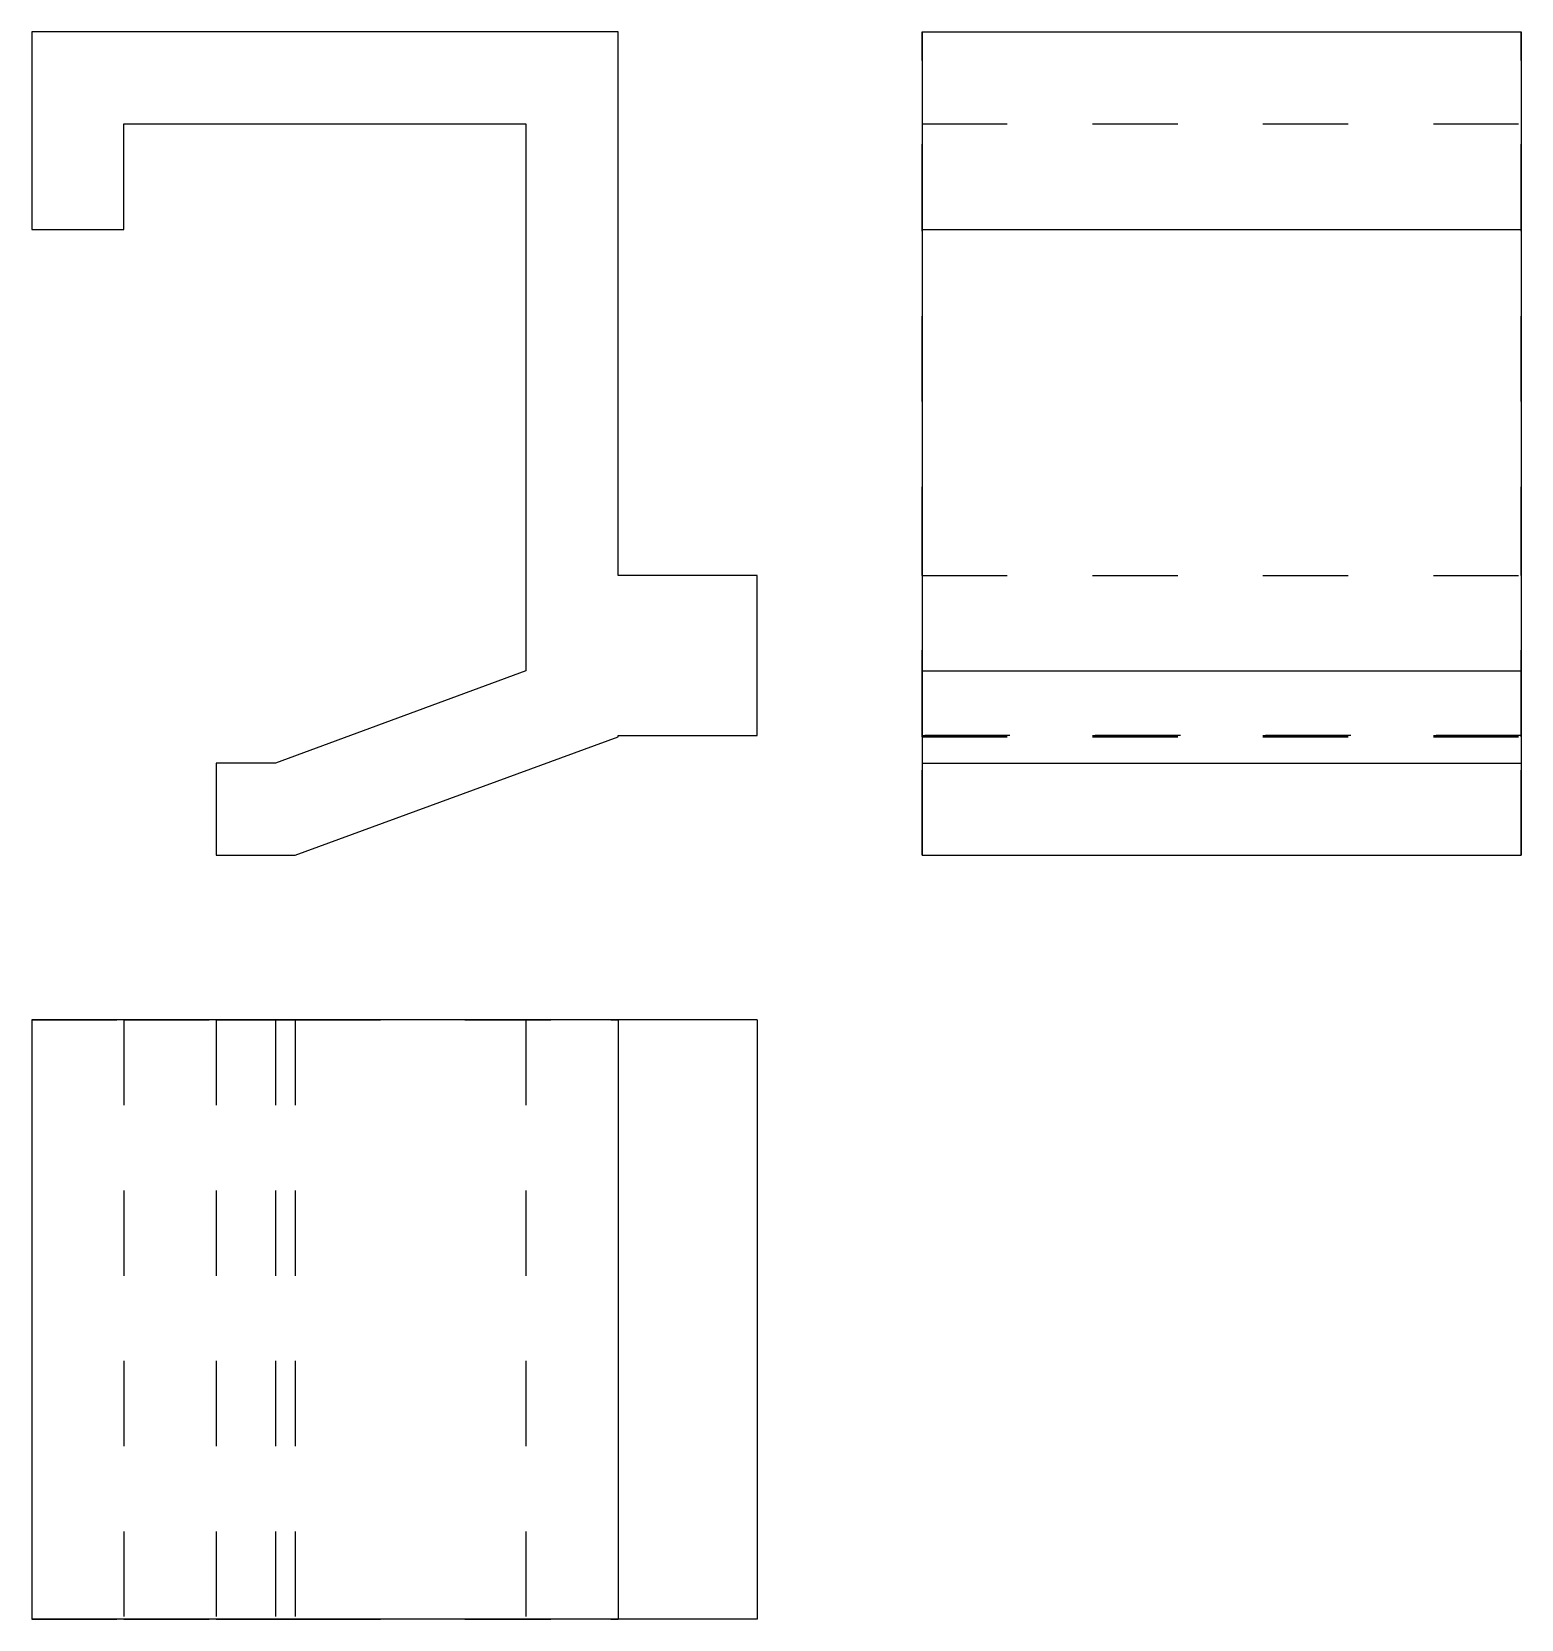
# Model space of a CAD drawing. Extents: x 0 to 1.75, y 0 to 1.86.
import ezdxf

# ---------------------------------------------------------------- set-up
doc = ezdxf.new("R2010")
doc.units = 0
doc.linetypes.add('HIDDEN', pattern=[0.048315, 0.032226, -0.016089])
for name, color, linetype in [('FRONT', 7, 'CONTINUOUS'), ('LEFT', 7, 'CONTINUOUS'), ('LEFT_HID', 7, 'HIDDEN'), ('TOP', 7, 'CONTINUOUS'), ('TOP_HID', 7, 'HIDDEN')]:
    doc.layers.add(name, color=color, linetype=linetype)

msp = doc.modelspace()

# ---------------------------------------------------------------- linework, layer by layer
at = {"layer": 'FRONT'}
for p, q in [((0, 1.862664), (0, 1.630757)), ((0.687993, 1.862664), (0, 1.862664)), ((0.687993, 1.228783), (0.687993, 1.862664)), ((0.108224, 1.630757), (0.108224, 1.754441)), ((0.108224, 1.754441), (0.57977, 1.754441)), ((0.57977, 1.754441), (0.57977, 1.112829)), ((0, 1.630757), (0.108224, 1.630757)), ((0.687993, 1.224507), (0.687993, 1.228783)), ((0.851398, 1.224507), (0.687993, 1.224507)), ((0.851398, 1.037007), (0.851398, 1.224507)), ((0.57977, 1.112829), (0.28602, 1.004605)), ((0.309211, 0.896382), (0.687993, 1.035526)), ((0.687993, 1.035526), (0.687993, 1.037007)), ((0.687993, 1.037007), (0.851398, 1.037007)), ((0.28602, 1.004605), (0.216447, 1.004605)), ((0.216447, 1.004605), (0.216447, 0.896382)), ((0.216447, 0.896382), (0.309211, 0.896382))]:
    msp.add_line(p, q, dxfattribs=at)
at = {"layer": 'LEFT'}
for p, q in [((1.044655, 1.862664), (1.74778, 1.862664)), ((1.044655, 1.862664), (1.044655, 1.630757)), ((1.74778, 1.862664), (1.74778, 1.630757)), ((1.044655, 1.630757), (1.74778, 1.630757)), ((1.044655, 1.630757), (1.044655, 1.112829)), ((1.74778, 1.630757), (1.74778, 1.112829)), ((1.044655, 1.112829), (1.044655, 1.004605)), ((1.044655, 1.112829), (1.74778, 1.112829)), ((1.74778, 1.112829), (1.74778, 1.004605)), ((1.044655, 1.004605), (1.044655, 0.896382)), ((1.044655, 1.004605), (1.74778, 1.004605)), ((1.74778, 1.004605), (1.74778, 0.896382)), ((1.044655, 0.896382), (1.74778, 0.896382))]:
    msp.add_line(p, q, dxfattribs=at)
at = {"layer": 'LEFT_HID', "linetype": 'HIDDEN'}
for p, q in [((1.044655, 1.228783), (1.044655, 1.862664)), ((1.74778, 1.228783), (1.74778, 1.862664)), ((1.044655, 1.754441), (1.74778, 1.754441)), ((1.044655, 1.630757), (1.044655, 1.754441)), ((1.044655, 1.754441), (1.044655, 1.630757)), ((1.044655, 1.754441), (1.74778, 1.754441)), ((1.74778, 1.630757), (1.74778, 1.754441)), ((1.74778, 1.754441), (1.74778, 1.630757)), ((1.044655, 1.224507), (1.044655, 1.228783)), ((1.044655, 1.224507), (1.044655, 1.040954)), ((1.044655, 1.224507), (1.74778, 1.224507)), ((1.044655, 1.037007), (1.044655, 1.224507)), ((1.044655, 1.224507), (1.74778, 1.224507)), ((1.044655, 1.037007), (1.044655, 1.224507)), ((1.74778, 1.224507), (1.74778, 1.228783)), ((1.74778, 1.224507), (1.74778, 1.040954)), ((1.74778, 1.037007), (1.74778, 1.224507)), ((1.74778, 1.037007), (1.74778, 1.224507)), ((1.044655, 1.040954), (1.044655, 1.037007)), ((1.044655, 1.035526), (1.044655, 1.037007)), ((1.74778, 1.037007), (1.044655, 1.037007)), ((1.044655, 1.037007), (1.74778, 1.037007)), ((1.044655, 0.896382), (1.044655, 1.035526)), ((1.044655, 1.035526), (1.74778, 1.035526)), ((1.74778, 1.040954), (1.74778, 1.037007)), ((1.74778, 1.035526), (1.74778, 1.037007)), ((1.74778, 0.896382), (1.74778, 1.035526))]:
    msp.add_line(p, q, dxfattribs=at)
at = {"layer": 'TOP'}
for p, q in [((0, 0.703125), (0, 0)), ((0.687993, 0.703125), (0, 0.703125)), ((0.687993, 0.703125), (0.687993, 0)), ((0.851398, 0.703125), (0.687993, 0.703125)), ((0.851398, 0.703125), (0.851398, 0)), ((0.687993, 0), (0, 0)), ((0.851398, 0), (0.687993, 0))]:
    msp.add_line(p, q, dxfattribs=at)
at = {"layer": 'TOP_HID', "linetype": 'HIDDEN'}
for p, q in [((0, 0.703125), (0.108224, 0.703125)), ((0.108224, 0.703125), (0.108224, 0)), ((0.108224, 0.703125), (0.108224, 0)), ((0.108224, 0.703125), (0.57977, 0.703125)), ((0.28602, 0.703125), (0.216447, 0.703125)), ((0.216447, 0.703125), (0.309211, 0.703125)), ((0.216447, 0.703125), (0.216447, 0)), ((0.216447, 0.703125), (0.216447, 0)), ((0.57977, 0.703125), (0.28602, 0.703125)), ((0.28602, 0.703125), (0.28602, 0)), ((0.309211, 0.703125), (0.687993, 0.703125)), ((0.309211, 0.703125), (0.309211, 0)), ((0.57977, 0.703125), (0.57977, 0)), ((0.57977, 0.703125), (0.57977, 0)), ((0.679688, 0.703125), (0.687993, 0.703125)), ((0.687993, 0.703125), (0.679688, 0.703125)), ((0, 0), (0.108224, 0)), ((0.108224, 0), (0.57977, 0)), ((0.28602, 0), (0.216447, 0)), ((0.216447, 0), (0.309211, 0)), ((0.57977, 0), (0.28602, 0)), ((0.309211, 0), (0.687993, 0)), ((0.679688, 0), (0.687993, 0)), ((0.687993, 0), (0.679688, 0))]:
    msp.add_line(p, q, dxfattribs=at)

doc.saveas('drawing.dxf')
